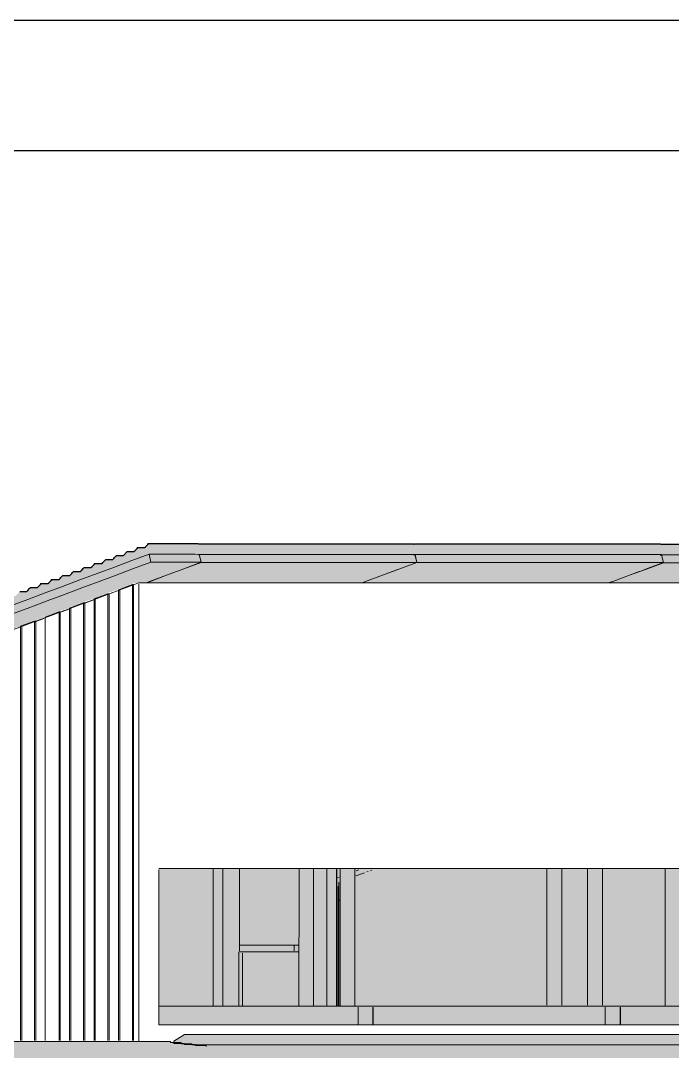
# Model space of a CAD drawing. Header units: millimetres. Extents: x 0 to 84100, y 0 to 59400.
# Drawn here: x 28270 to 33269, y 51493 to 59400 of the extents above; entities that cross this region are included whole.
import ezdxf

# ---------------------------------------------------------------- set-up
doc = ezdxf.new("R2010")
doc.units = ezdxf.units.MM
for name, color, linetype, lineweight in [('09_立面の外形', 7, 'Continuous', 30), ('10_見えがかり', 7, 'Continuous', 13), ('12_見えがかり（ガラス）', 5, 'Continuous', 9), ('90_図枠', 7, 'Continuous', 25)]:
    doc.layers.add(name, color=color, linetype=linetype, lineweight=lineweight)

msp = doc.modelspace()

# ---------------------------------------------------------------- hatches: boundary and pattern name
at = {"layer": '10_見えがかり', "true_color": 0xe9dcc4}
for points in [[(49714.9, 55481.6), (49704.9, 55471.6), (49704.9, 55461.6), (49694.9, 55451.6), (49694.9, 55441.6), (49684.9, 55431.6), (49684.9, 55421.6), (49679.9, 55416.6), (49599.9, 55416.6), (49589.9, 55406.6), (49419.9, 55406.6), (49409.9, 55396.6), (49239.9, 55396.6), (49229.9, 55386.6), (48889.9, 55386.6), (48879.9, 55376.6), (48559.9, 55376.6), (48549.9, 55366.6), (48229.9, 55366.6), (48219.9, 55356.6), (47899.9, 55356.6), (47889.9, 55346.6), (47569.9, 55346.6), (47559.9, 55336.6), (46939.9, 55336.6), (46929.9, 55326.6), (46359.9, 55326.6), (46349.9, 55316.6), (45769.9, 55316.6), (45759.9, 55306.6), (44989.9, 55306.6), (44979.9, 55296.6), (44189.9, 55296.6), (44179.9, 55286.6), (41089.9, 55286.6), (41079.9, 55296.6), (33189.9, 55296.6), (33179.9, 55306.6), (29249.9, 55306.6), (29239.9, 55296.6), (29219.9, 55296.6), (29209.9, 55286.6), (29189.9, 55286.6), (29179.9, 55276.6), (29159.9, 55276.6), (29149.9, 55266.6), (29139.9, 55266.6), (29129.9, 55256.6), (29109.9, 55256.6), (29099.9, 55246.6), (29079.9, 55246.6), (29069.9, 55236.6), (29059.9, 55236.6), (29049.9, 55226.6), (29029.9, 55226.6), (29019.9, 55216.6), (28999.9, 55216.6), (28989.9, 55206.6), (28979.9, 55206.6), (28969.9, 55196.6), (28949.9, 55196.6), (28939.9, 55186.6), (28919.9, 55186.6), (28909.9, 55176.6), (28899.9, 55176.6), (28889.9, 55166.6), (28869.9, 55166.6), (28859.9, 55156.6), (28839.9, 55156.6), (28829.9, 55146.6), (28819.9, 55146.6), (28809.9, 55136.6), (28789.9, 55136.6), (28779.9, 55126.6), (28759.9, 55126.6), (28749.9, 55116.6), (28739.9, 55116.6), (28729.9, 55106.6), (28709.9, 55106.6), (28699.9, 55096.6), (28679.9, 55096.6), (28669.9, 55086.6), (28659.9, 55086.6), (28649.9, 55076.6), (28629.9, 55076.6), (28619.9, 55066.6), (28599.9, 55066.6), (28589.9, 55056.6), (28579.9, 55056.6), (28569.9, 55046.6), (28549.9, 55046.6), (28539.9, 55036.6), (28519.9, 55036.6), (28509.9, 55026.6), (28499.9, 55026.6), (28489.9, 55016.6), (28469.9, 55016.6), (28459.9, 55006.6), (28439.9, 55006.6), (28429.9, 54996.6), (28409.9, 54996.6), (28399.9, 54986.6), (28389.9, 54986.6), (28379.9, 54976.6), (28359.9, 54976.6), (28349.9, 54966.6), (28329.9, 54966.6), (28319.9, 54956.6), (28309.9, 54956.6), (28299.9, 54946.6), (28279.9, 54946.6), (28269.9, 54936.6), (28249.9, 54936.6), (28239.9, 54926.6), (28229.9, 54926.6), (28219.9, 54916.6), (28199.9, 54916.6), (28189.9, 54906.6), (28169.9, 54906.6), (28159.9, 54896.6), (28149.9, 54896.6), (28139.9, 54886.6), (28119.9, 54886.6), (28109.9, 54876.6), (28089.9, 54876.6), (28079.9, 54866.6), (28069.9, 54866.6), (28059.9, 54856.6), (28039.9, 54856.6), (28029.9, 54846.6), (28009.9, 54846.6), (27999.9, 54836.6), (27989.9, 54836.6), (27979.9, 54826.6), (27959.9, 54826.6), (27949.9, 54816.6), (27929.9, 54816.6), (27919.9, 54806.6), (27909.9, 54806.6), (27899.9, 54796.6), (27879.9, 54796.6), (27869.9, 54786.6), (27849.9, 54786.6), (27839.9, 54776.6), (27829.9, 54776.6), (27819.9, 54766.6), (27799.9, 54766.6), (27789.9, 54756.6), (27769.9, 54756.6), (27759.9, 54746.6), (27749.9, 54746.6), (27739.9, 54736.6), (27719.9, 54736.6), (27709.9, 54726.6), (27694.9, 54726.6), (27694.9, 54731.6), (27684.9, 54741.6), (27724.9, 54781.6), (27724.9, 54791.6), (27769.9, 54836.6), (27819.9, 54836.6), (27849.9, 54866.6), (27909.9, 54866.6), (27914.9, 54871.6), (27914.9, 54881.6), (27929.9, 54896.6), (27989.9, 54896.6), (28019.9, 54926.6), (28069.9, 54926.6), (28099.9, 54956.6), (28149.9, 54956.6), (28179.9, 54986.6), (28229.9, 54986.6), (28259.9, 55016.6), (28309.9, 55016.6), (28339.9, 55046.6), (28399.9, 55046.6), (28404.9, 55051.6), (28404.9, 55061.6), (28429.9, 55086.6), (28439.9, 55076.6), (28479.9, 55076.6), (28504.9, 55101.6), (28504.9, 55111.6), (28509.9, 55116.6), (28569.9, 55116.6), (28599.9, 55146.6), (28649.9, 55146.6), (28679.9, 55176.6), (28729.9, 55176.6), (28759.9, 55206.6), (28809.9, 55206.6), (28839.9, 55236.6), (28899.9, 55236.6), (28904.9, 55241.6), (28904.9, 55251.6), (28919.9, 55266.6), (28979.9, 55266.6), (28994.9, 55281.6), (28994.9, 55291.6), (28999.9, 55296.6), (29059.9, 55296.6), (29089.9, 55326.6), (29139.9, 55326.6), (29169.9, 55356.6), (29219.9, 55356.6), (29249.9, 55386.6), (35099.9, 55386.6), (35109.9, 55376.6), (44789.9, 55376.6), (44799.9, 55386.6), (45639.9, 55386.6), (45649.9, 55396.6), (46229.9, 55396.6), (46239.9, 55406.6), (46829.9, 55406.6), (46839.9, 55416.6), (47479.9, 55416.6), (47489.9, 55426.6), (47819.9, 55426.6), (47829.9, 55436.6), (48149.9, 55436.6), (48159.9, 55446.6), (48479.9, 55446.6), (48489.9, 55456.6), (48819.9, 55456.6), (48829.9, 55466.6), (49149.9, 55466.6), (49159.9, 55476.6), (49369.9, 55476.6), (49379.9, 55486.6), (49549.9, 55486.6), (49559.9, 55496.6), (49709.9, 55496.6), (49714.9, 55491.6)], [(54359.9, 51556.6), (54419.9, 51556.6), (54429.9, 51546.6), (54559.9, 51546.6), (54569.9, 51536.6), (54629.9, 51536.6), (54639.9, 51526.6), (54699.9, 51526.6), (54709.9, 51516.6), (54769.9, 51516.6), (54779.9, 51506.6), (54839.9, 51506.6), (54849.9, 51496.6), (54909.9, 51496.6), (54919.9, 51486.6), (55049.9, 51486.6), (55059.9, 51476.6), (55119.9, 51476.6), (55129.9, 51466.6), (55189.9, 51466.6), (55199.9, 51456.6), (55249.9, 51456.6), (55259.9, 51446.6), (55319.9, 51446.6), (55329.9, 51436.6), (55389.9, 51436.6), (55399.9, 51426.6), (55459.9, 51426.6), (55469.9, 51416.6), (55599.9, 51416.6), (55609.9, 51406.6), (55669.9, 51406.6), (55679.9, 51396.6), (55739.9, 51396.6), (55749.9, 51386.6), (55809.9, 51386.6), (55819.9, 51376.6), (55879.9, 51376.6), (55889.9, 51366.6), (55949.9, 51366.6), (55959.9, 51356.6), (56019.9, 51356.6), (56024.9, 51351.6), (56024.9, 51341.6), (56009.9, 51326.6), (55999.9, 51326.6), (55984.9, 51311.6), (55989.9, 51306.6), (56029.9, 51306.6), (56034.9, 51301.6), (56034.9, 51291.6), (56029.9, 51286.6), (55959.9, 51286.6), (19299.9, 51286.6), (19289.9, 51296.6), (19209.9, 51296.6), (19199.9, 51306.6), (19119.9, 51306.6), (19109.9, 51316.6), (19029.9, 51316.6), (19019.9, 51326.6), (18939.9, 51326.6), (18929.9, 51336.6), (18849.9, 51336.6), (18839.9, 51346.6), (18769.9, 51346.6), (18759.9, 51356.6), (18589.9, 51356.6), (18579.9, 51366.6), (18499.9, 51366.6), (18489.9, 51376.6), (18409.9, 51376.6), (18399.9, 51386.6), (18319.9, 51386.6), (18309.9, 51396.6), (18239.9, 51396.6), (18229.9, 51406.6), (18149.9, 51406.6), (18139.9, 51416.6), (17969.9, 51416.6), (17959.9, 51426.6), (17879.9, 51426.6), (17869.9, 51436.6), (17789.9, 51436.6), (17779.9, 51446.6), (17699.9, 51446.6), (17689.9, 51456.6), (17619.9, 51456.6), (17609.9, 51466.6), (17529.9, 51466.6), (17519.9, 51476.6), (17439.9, 51476.6), (17429.9, 51486.6), (17259.9, 51486.6), (17249.9, 51496.6), (17169.9, 51496.6), (17164.9, 51501.6), (17164.9, 51511.6), (17179.9, 51526.6), (17189.9, 51526.6), (17199.9, 51536.6), (17209.9, 51536.6), (17229.9, 51556.6), (17239.9, 51556.6), (17249.9, 51566.6), (29409.9, 51566.6), (29419.9, 51556.6), (29499.9, 51556.6), (29509.9, 51546.6), (49619.9, 51546.6), (49639.9, 51566.6), (54349.9, 51566.6)], [(49429.9, 51616.6), (49439.9, 51606.6), (49499.9, 51606.6), (49509.9, 51596.6), (49569.9, 51596.6), (49579.9, 51586.6), (49639.9, 51586.6), (49644.9, 51581.6), (49644.9, 51571.6), (49619.9, 51546.6), (29529.9, 51546.6), (29519.9, 51556.6), (29449.9, 51556.6), (29444.9, 51561.6), (29444.9, 51571.6), (29449.9, 51576.6), (29459.9, 51576.6), (29479.9, 51596.6), (29489.9, 51596.6), (29509.9, 51616.6), (29519.9, 51616.6), (29529.9, 51626.6), (49349.9, 51626.6), (49359.9, 51616.6)]]:
    msp.add_hatch(color=8, dxfattribs=at).paths.add_polyline_path(points)
at = {"layer": '12_見えがかり（ガラス）', "true_color": 0xdce9f2}
for points in [[(29639.9, 55306.6), (29644.9, 55301.6), (29644.9, 55271.6), (29654.9, 55261.6), (29654.9, 55251.6), (29639.9, 55236.6), (29629.9, 55236.6), (29619.9, 55226.6), (29599.9, 55226.6), (29589.9, 55216.6), (29569.9, 55216.6), (29559.9, 55206.6), (29549.9, 55206.6), (29539.9, 55196.6), (29519.9, 55196.6), (29509.9, 55186.6), (29489.9, 55186.6), (29479.9, 55176.6), (29469.9, 55176.6), (29459.9, 55166.6), (29439.9, 55166.6), (29429.9, 55156.6), (29409.9, 55156.6), (29399.9, 55146.6), (29379.9, 55146.6), (29369.9, 55136.6), (29359.9, 55136.6), (29349.9, 55126.6), (29329.9, 55126.6), (29319.9, 55116.6), (29299.9, 55116.6), (29289.9, 55106.6), (29279.9, 55106.6), (29269.9, 55096.6), (29249.9, 55096.6), (29239.9, 55086.6), (29139.9, 55086.6), (29129.9, 55076.6), (29109.9, 55076.6), (29099.9, 55066.6), (29089.9, 55066.6), (29079.9, 55056.6), (29059.9, 55056.6), (29049.9, 55046.6), (29029.9, 55046.6), (29019.9, 55036.6), (29009.9, 55036.6), (28999.9, 55026.6), (28979.9, 55026.6), (28969.9, 55016.6), (28949.9, 55016.6), (28939.9, 55006.6), (28929.9, 55006.6), (28919.9, 54996.6), (28899.9, 54996.6), (28889.9, 54986.6), (28869.9, 54986.6), (28859.9, 54976.6), (28849.9, 54976.6), (28839.9, 54966.6), (28819.9, 54966.6), (28809.9, 54956.6), (28789.9, 54956.6), (28779.9, 54946.6), (28769.9, 54946.6), (28759.9, 54936.6), (28739.9, 54936.6), (28729.9, 54926.6), (28719.9, 54926.6), (28709.9, 54916.6), (28689.9, 54916.6), (28679.9, 54906.6), (28659.9, 54906.6), (28649.9, 54896.6), (28639.9, 54896.6), (28629.9, 54886.6), (28609.9, 54886.6), (28599.9, 54876.6), (28579.9, 54876.6), (28569.9, 54866.6), (28559.9, 54866.6), (28549.9, 54856.6), (28529.9, 54856.6), (28519.9, 54846.6), (28499.9, 54846.6), (28489.9, 54836.6), (28479.9, 54836.6), (28469.9, 54826.6), (28449.9, 54826.6), (28439.9, 54816.6), (28429.9, 54816.6), (28419.9, 54806.6), (28399.9, 54806.6), (28389.9, 54796.6), (28369.9, 54796.6), (28359.9, 54786.6), (28349.9, 54786.6), (28339.9, 54776.6), (28319.9, 54776.6), (28309.9, 54766.6), (28289.9, 54766.6), (28279.9, 54756.6), (28269.9, 54756.6), (28259.9, 54746.6), (28239.9, 54746.6), (28229.9, 54736.6), (28209.9, 54736.6), (28199.9, 54726.6), (28189.9, 54726.6), (28179.9, 54716.6), (28159.9, 54716.6), (28149.9, 54706.6), (28129.9, 54706.6), (28119.9, 54696.6), (28109.9, 54696.6), (28099.9, 54686.6), (28079.9, 54686.6), (28069.9, 54676.6), (28059.9, 54676.6), (28049.9, 54666.6), (28029.9, 54666.6), (28019.9, 54656.6), (27999.9, 54656.6), (27989.9, 54646.6), (27679.9, 54646.6), (27674.9, 54651.6), (27674.9, 54681.6), (27664.9, 54691.6), (27664.9, 54711.6), (27669.9, 54716.6), (27679.9, 54716.6), (27689.9, 54726.6), (27709.9, 54726.6), (27719.9, 54736.6), (27739.9, 54736.6), (27749.9, 54746.6), (27759.9, 54746.6), (27769.9, 54756.6), (27789.9, 54756.6), (27799.9, 54766.6), (27819.9, 54766.6), (27829.9, 54776.6), (27839.9, 54776.6), (27849.9, 54786.6), (27869.9, 54786.6), (27879.9, 54796.6), (27899.9, 54796.6), (27909.9, 54806.6), (27919.9, 54806.6), (27929.9, 54816.6), (27949.9, 54816.6), (27959.9, 54826.6), (27979.9, 54826.6), (27989.9, 54836.6), (27999.9, 54836.6), (28009.9, 54846.6), (28029.9, 54846.6), (28039.9, 54856.6), (28059.9, 54856.6), (28069.9, 54866.6), (28079.9, 54866.6), (28089.9, 54876.6), (28109.9, 54876.6), (28119.9, 54886.6), (28139.9, 54886.6), (28149.9, 54896.6), (28159.9, 54896.6), (28169.9, 54906.6), (28189.9, 54906.6), (28199.9, 54916.6), (28219.9, 54916.6), (28229.9, 54926.6), (28239.9, 54926.6), (28249.9, 54936.6), (28269.9, 54936.6), (28279.9, 54946.6), (28299.9, 54946.6), (28309.9, 54956.6), (28319.9, 54956.6), (28329.9, 54966.6), (28349.9, 54966.6), (28359.9, 54976.6), (28379.9, 54976.6), (28389.9, 54986.6), (28399.9, 54986.6), (28409.9, 54996.6), (28429.9, 54996.6), (28439.9, 55006.6), (28459.9, 55006.6), (28469.9, 55016.6), (28489.9, 55016.6), (28499.9, 55026.6), (28509.9, 55026.6), (28519.9, 55036.6), (28539.9, 55036.6), (28549.9, 55046.6), (28569.9, 55046.6), (28579.9, 55056.6), (28589.9, 55056.6), (28599.9, 55066.6), (28619.9, 55066.6), (28629.9, 55076.6), (28649.9, 55076.6), (28659.9, 55086.6), (28669.9, 55086.6), (28679.9, 55096.6), (28699.9, 55096.6), (28709.9, 55106.6), (28729.9, 55106.6), (28739.9, 55116.6), (28749.9, 55116.6), (28759.9, 55126.6), (28779.9, 55126.6), (28789.9, 55136.6), (28809.9, 55136.6), (28819.9, 55146.6), (28829.9, 55146.6), (28839.9, 55156.6), (28859.9, 55156.6), (28869.9, 55166.6), (28889.9, 55166.6), (28899.9, 55176.6), (28909.9, 55176.6), (28919.9, 55186.6), (28939.9, 55186.6), (28949.9, 55196.6), (28969.9, 55196.6), (28979.9, 55206.6), (28989.9, 55206.6), (28999.9, 55216.6), (29019.9, 55216.6), (29029.9, 55226.6), (29049.9, 55226.6), (29059.9, 55236.6), (29069.9, 55236.6), (29079.9, 55246.6), (29099.9, 55246.6), (29109.9, 55256.6), (29129.9, 55256.6), (29139.9, 55266.6), (29149.9, 55266.6), (29159.9, 55276.6), (29179.9, 55276.6), (29189.9, 55286.6), (29209.9, 55286.6), (29219.9, 55296.6), (29239.9, 55296.6), (29249.9, 55306.6)], [(31289.9, 55306.6), (31294.9, 55301.6), (31294.9, 55291.6), (31304.9, 55281.6), (31304.9, 55241.6), (31299.9, 55236.6), (31279.9, 55236.6), (31269.9, 55226.6), (31249.9, 55226.6), (31239.9, 55216.6), (31229.9, 55216.6), (31219.9, 55206.6), (31199.9, 55206.6), (31189.9, 55196.6), (31169.9, 55196.6), (31159.9, 55186.6), (31149.9, 55186.6), (31139.9, 55176.6), (31119.9, 55176.6), (31109.9, 55166.6), (31089.9, 55166.6), (31079.9, 55156.6), (31069.9, 55156.6), (31059.9, 55146.6), (31039.9, 55146.6), (31029.9, 55136.6), (31009.9, 55136.6), (30999.9, 55126.6), (30989.9, 55126.6), (30979.9, 55116.6), (30959.9, 55116.6), (30949.9, 55106.6), (30929.9, 55106.6), (30919.9, 55096.6), (30909.9, 55096.6), (30899.9, 55086.6), (29249.9, 55086.6), (29244.9, 55091.6), (29249.9, 55096.6), (29269.9, 55096.6), (29279.9, 55106.6), (29289.9, 55106.6), (29299.9, 55116.6), (29319.9, 55116.6), (29329.9, 55126.6), (29349.9, 55126.6), (29359.9, 55136.6), (29369.9, 55136.6), (29379.9, 55146.6), (29399.9, 55146.6), (29409.9, 55156.6), (29429.9, 55156.6), (29439.9, 55166.6), (29459.9, 55166.6), (29469.9, 55176.6), (29479.9, 55176.6), (29489.9, 55186.6), (29509.9, 55186.6), (29519.9, 55196.6), (29539.9, 55196.6), (29549.9, 55206.6), (29559.9, 55206.6), (29569.9, 55216.6), (29589.9, 55216.6), (29599.9, 55226.6), (29619.9, 55226.6), (29629.9, 55236.6), (29639.9, 55236.6), (29654.9, 55251.6), (29654.9, 55261.6), (29644.9, 55271.6), (29644.9, 55301.6), (29649.9, 55306.6)], [(33179.9, 55306.6), (33184.9, 55301.6), (33184.9, 55291.6), (33194.9, 55281.6), (33194.9, 55241.6), (33189.9, 55236.6), (33179.9, 55236.6), (33169.9, 55226.6), (33149.9, 55226.6), (33139.9, 55216.6), (33119.9, 55216.6), (33109.9, 55206.6), (33099.9, 55206.6), (33089.9, 55196.6), (33069.9, 55196.6), (33059.9, 55186.6), (33039.9, 55186.6), (33029.9, 55176.6), (33019.9, 55176.6), (33009.9, 55166.6), (32989.9, 55166.6), (32979.9, 55156.6), (32959.9, 55156.6), (32949.9, 55146.6), (32929.9, 55146.6), (32919.9, 55136.6), (32909.9, 55136.6), (32899.9, 55126.6), (32879.9, 55126.6), (32869.9, 55116.6), (32849.9, 55116.6), (32839.9, 55106.6), (32829.9, 55106.6), (32819.9, 55096.6), (32799.9, 55096.6), (32789.9, 55086.6), (30909.9, 55086.6), (30904.9, 55091.6), (30909.9, 55096.6), (30919.9, 55096.6), (30929.9, 55106.6), (30949.9, 55106.6), (30959.9, 55116.6), (30979.9, 55116.6), (30989.9, 55126.6), (30999.9, 55126.6), (31009.9, 55136.6), (31029.9, 55136.6), (31039.9, 55146.6), (31059.9, 55146.6), (31069.9, 55156.6), (31079.9, 55156.6), (31089.9, 55166.6), (31109.9, 55166.6), (31119.9, 55176.6), (31139.9, 55176.6), (31149.9, 55186.6), (31159.9, 55186.6), (31169.9, 55196.6), (31189.9, 55196.6), (31199.9, 55206.6), (31219.9, 55206.6), (31229.9, 55216.6), (31239.9, 55216.6), (31249.9, 55226.6), (31269.9, 55226.6), (31279.9, 55236.6), (31299.9, 55236.6), (31304.9, 55241.6), (31304.9, 55281.6), (31294.9, 55291.6), (31294.9, 55301.6), (31299.9, 55306.6)], [(35109.9, 55296.6), (35114.9, 55291.6), (35114.9, 55261.6), (35124.9, 55251.6), (35124.9, 55241.6), (35119.9, 55236.6), (35109.9, 55236.6), (35099.9, 55226.6), (35079.9, 55226.6), (35069.9, 55216.6), (35049.9, 55216.6), (35039.9, 55206.6), (35029.9, 55206.6), (35019.9, 55196.6), (34999.9, 55196.6), (34989.9, 55186.6), (34969.9, 55186.6), (34959.9, 55176.6), (34939.9, 55176.6), (34929.9, 55166.6), (34919.9, 55166.6), (34909.9, 55156.6), (34889.9, 55156.6), (34879.9, 55146.6), (34859.9, 55146.6), (34849.9, 55136.6), (34839.9, 55136.6), (34829.9, 55126.6), (34809.9, 55126.6), (34799.9, 55116.6), (34779.9, 55116.6), (34769.9, 55106.6), (34749.9, 55106.6), (34739.9, 55096.6), (34729.9, 55096.6), (34719.9, 55086.6), (32799.9, 55086.6), (32794.9, 55091.6), (32799.9, 55096.6), (32819.9, 55096.6), (32829.9, 55106.6), (32839.9, 55106.6), (32849.9, 55116.6), (32869.9, 55116.6), (32879.9, 55126.6), (32899.9, 55126.6), (32909.9, 55136.6), (32919.9, 55136.6), (32929.9, 55146.6), (32949.9, 55146.6), (32959.9, 55156.6), (32979.9, 55156.6), (32989.9, 55166.6), (33009.9, 55166.6), (33019.9, 55176.6), (33029.9, 55176.6), (33039.9, 55186.6), (33059.9, 55186.6), (33069.9, 55196.6), (33089.9, 55196.6), (33099.9, 55206.6), (33109.9, 55206.6), (33119.9, 55216.6), (33139.9, 55216.6), (33149.9, 55226.6), (33169.9, 55226.6), (33179.9, 55236.6), (33189.9, 55236.6), (33194.9, 55241.6), (33194.9, 55281.6), (33184.9, 55291.6), (33189.9, 55296.6)], [(49049.9, 52896.6), (49054.9, 52891.6), (49054.9, 51701.6), (49049.9, 51696.6), (29329.9, 51696.6), (29324.9, 51701.6), (29324.9, 52891.6), (29329.9, 52896.6)]]:
    msp.add_hatch(color=8, dxfattribs=at).paths.add_polyline_path(points)

# ---------------------------------------------------------------- linework, layer by layer
at = {"layer": '09_立面の外形'}
msp.add_lwpolyline([(28263.2, 55020.1), (28295, 55020), (28317.5, 55019.9), (28325, 55028.1), (28338.7, 55043.3), (28345.6, 55050.8), (28377.4, 55050.7), (28399.9, 55050.6), (28407.4, 55058.9), (28414.3, 55066.5), (28421.1, 55074), (28428, 55081.6), (28459.8, 55081.5), (28482.3, 55081.4), (28489.8, 55089.7), (28496.7, 55097.2), (28503.5, 55104.8), (28510.4, 55112.3), (28542.1, 55112.2), (28564.7, 55112.2), (28572.2, 55120.4), (28579, 55128), (28592.8, 55143.1), (28624.5, 55143), (28647.1, 55142.9), (28654.6, 55151.2), (28661.4, 55158.7), (28668.3, 55166.3), (28675.2, 55173.9), (28706.9, 55173.8), (28729.5, 55173.7), (28737, 55181.9), (28750.7, 55197.1), (28757.5, 55204.6), (28789.2, 55204.5), (28811.9, 55204.4), (28819.3, 55212.7), (28833.1, 55227.8), (28839.9, 55235.4), (28871.6, 55235.3), (28894.2, 55235.2), (28901.7, 55243.5), (28915.5, 55258.6), (28922.3, 55266.1), (28954, 55266), (28976.6, 55266), (28984.1, 55274.2), (28991, 55281.8), (28997.8, 55289.3), (29004.7, 55296.9), (29036.4, 55296.8), (29059, 55296.7), (29087.1, 55327.7), (29118.7, 55327.6), (29141.4, 55327.5), (29148.9, 55335.7), (29155.8, 55343.3), (29162.6, 55350.9), (29169.5, 55358.4), (29201.1, 55358.3), (29223.8, 55358.2), (29231.3, 55366.5), (29238.1, 55374.1), (29245, 55381.6), (29251.9, 55389.2), (29283.5, 55389.1), (29315.1, 55389), (29346.7, 55388.9), (29378.3, 55388.7), (29409.9, 55388.6), (29441.5, 55388.5), (29473.1, 55388.4), (29504.7, 55388.3), (29536.3, 55388.2), (29567.9, 55388.1), (29599.5, 55388), (29631.2, 55387.9), (29634.2, 55383.4), (29637.4, 55386.9), (29774.7, 55386.9), (29912, 55387), (30049.3, 55387), (30186.7, 55387), (30324, 55387.1), (30461.3, 55387.1), (30598.6, 55387.1), (30736, 55387.2), (30873.3, 55387.2), (31010.6, 55387.3), (31147.9, 55387.3), (31285.3, 55387.3), (31288.7, 55382.3), (31291.6, 55385.5), (31605.8, 55385.5), (31762.8, 55385.5), (31919.9, 55385.5), (32234, 55385.5), (32391.1, 55385.5), (32548.2, 55385.5), (32705.2, 55385.5), (32862.3, 55385.5), (33019.4, 55385.5), (33176.4, 55385.5), (33180, 55380.2), (33182.9, 55383.4), (33342.8, 55383.4)], dxfattribs=at)
at = {"layer": '10_見えがかり'}
for points in [[(28263.2, 55020.1), (28295, 55020), (28317.5, 55019.9), (28318.2, 55020.6), (28325, 55028.1), (28338.7, 55043.3), (28345.6, 55050.8), (28377.4, 55050.7), (28399.9, 55050.6), (28400.6, 55051.3), (28407.4, 55058.9), (28414.3, 55066.5), (28421.1, 55074), (28428, 55081.6), (28459.8, 55081.5), (28482.3, 55081.4), (28482.9, 55082.1), (28489.8, 55089.7), (28496.7, 55097.2), (28503.5, 55104.8), (28510.4, 55112.3), (28542.1, 55112.2), (28564.7, 55112.2), (28565.3, 55112.9), (28572.2, 55120.4), (28579, 55128), (28585.9, 55135.5), (28592.8, 55143.1), (28624.5, 55143), (28647.1, 55142.9), (28647.7, 55143.6), (28654.6, 55151.2), (28661.4, 55158.7), (28668.3, 55166.3), (28675.2, 55173.9), (28706.9, 55173.8), (28729.5, 55173.7), (28730.1, 55174.4), (28737, 55181.9), (28743.8, 55189.5), (28750.7, 55197.1), (28757.5, 55204.6), (28789.2, 55204.5), (28811.9, 55204.4), (28812.5, 55205.1), (28819.3, 55212.7), (28826.2, 55220.3), (28833.1, 55227.8), (28839.9, 55235.4), (28871.6, 55235.3), (28894.2, 55235.2), (28894.9, 55235.9), (28901.7, 55243.5), (28915.5, 55258.6), (28922.3, 55266.1), (28954, 55266), (28976.6, 55266), (28977.3, 55266.7), (28984.1, 55274.2), (28991, 55281.8), (28997.8, 55289.3), (29004.7, 55296.9), (29036.4, 55296.8), (29059, 55296.7), (29059.7, 55297.4), (29087.1, 55327.7), (29118.7, 55327.6), (29141.4, 55327.5), (29142, 55328.2), (29148.9, 55335.7), (29155.8, 55343.3), (29162.6, 55350.9), (29169.5, 55358.4), (29201.1, 55358.3), (29223.8, 55358.2), (29224.4, 55358.9), (29231.3, 55366.5), (29238.1, 55374.1), (29245, 55381.6), (29251.9, 55389.2), (29283.5, 55389.1), (29315.1, 55389), (29346.7, 55388.9), (29378.3, 55388.7), (29409.9, 55388.6), (29441.5, 55388.5), (29473.1, 55388.4), (29504.7, 55388.3), (29536.3, 55388.2), (29567.9, 55388.1), (29599.5, 55388), (29631.2, 55387.9), (29634.2, 55383.4), (29637.4, 55386.9), (29774.7, 55386.9), (29912, 55387), (30049.3, 55387), (30186.7, 55387), (30324, 55387.1), (30461.3, 55387.1), (30598.6, 55387.1), (30736, 55387.2), (30873.3, 55387.2), (31010.6, 55387.3), (31147.9, 55387.3), (31285.3, 55387.3), (31288.7, 55382.3), (31291.6, 55385.5), (31605.8, 55385.5), (31762.8, 55385.5), (31919.9, 55385.5), (32234, 55385.5), (32391.1, 55385.5), (32548.2, 55385.5), (32705.2, 55385.5), (32862.3, 55385.5), (33019.4, 55385.5), (33176.4, 55385.5), (33180, 55380.2), (33182.9, 55383.4), (33342.8, 55383.4)], [(22048.5, 52433.1), (29176.9, 55088.2)], [(28943, 55000), (29176.9, 55088.2)], [(29127.4, 55073.2), (29020.5, 55033.4)], [(29136.5, 55073.2), (29029.7, 55033.4)], [(29127.4, 51575.6), (29127.4, 55073.2)], [(29127.4, 55073.2), (29136.5, 55073.2)], [(29136.5, 55073.2), (29136.5, 51575.6)], [(29176.9, 55088.2), (29406, 55087.1)], [(29176.9, 55078.2), (29176.9, 51571.8)], [(29376.4, 55087.2), (29406, 55087.1)], [(29406, 55087.1), (29842.2, 55087.2)], [(29406, 55087.1), (30275.7, 55086.3)], [(29842.2, 55087.2), (30275.7, 55086.3)], [(30275.7, 55086.3), (30578.6, 55087.4)], [(30275.7, 55086.3), (30878.8, 55087.4)], [(30578.6, 55087.4), (30878.8, 55087.4)], [(30658.9, 55087.5), (30878.8, 55087.4)], [(30878.8, 55087.4), (31321.4, 55088)], [(30878.8, 55087.4), (31755.9, 55086.5)], [(31321.4, 55088), (31755.9, 55086.5)], [(31346.5, 55086.7), (31755.9, 55086.5)], [(31755.9, 55086.5), (32068.6, 55087.1)], [(31755.9, 55086.5), (32378.8, 55086.8)], [(32378.8, 55086.8), (32068.6, 55087.1)], [(32265.6, 55087.1), (33883.7, 55086.7)], [(32374.4, 55087.4), (33263, 55087.3)], [(32378.8, 55086.8), (32817.7, 55088.6)], [(32378.8, 55086.8), (33263, 55087.3)], [(32817.7, 55088.6), (33263, 55087.3)], [(33263, 55087.3), (33586.7, 55087.4)], [(28756, 54929.4), (28915, 54989.4)], [(28939.8, 55003.3), (28832.9, 54963.5)], [(28832.9, 51575.7), (28832.9, 54963.5)], [(28832.9, 54963.5), (28842.1, 54963.5)], [(28948.9, 55003.3), (28842.1, 54963.5)], [(28842.1, 51575.7), (28842.1, 54963.5)], [(28939.8, 51575.6), (28939.8, 55003.3)], [(28939.8, 55003.3), (28948.9, 55003.3)], [(28948.9, 55003.3), (28948.9, 51575.6)], [(29020.5, 51575.7), (29020.5, 55033.4)], [(29020.5, 55033.4), (29029.7, 55033.4)], [(29029.7, 51575.7), (29029.7, 55033.4)], [(28568.9, 54858.8), (28634.3, 54883.5)], [(28752.2, 54933.4), (28645.4, 54893.6)], [(28645.4, 51575.7), (28645.4, 54893.6)], [(28645.4, 54893.6), (28654.5, 54893.6)], [(28761.4, 54933.4), (28654.5, 54893.6)], [(28654.5, 51575.7), (28654.5, 54893.6)], [(28752.2, 51575.7), (28752.2, 54933.4)], [(28752.2, 54933.4), (28761.4, 54933.4)], [(28761.4, 54933.4), (28761.4, 51575.7)], [(28381.8, 54788.2), (28447.2, 54812.9)], [(28564.6, 54863.6), (28457.8, 54823.8)], [(28457.8, 51575.7), (28457.8, 54823.8)], [(28457.8, 54823.8), (28466.9, 54823.8)], [(28573.8, 54863.6), (28466.9, 54823.8)], [(28564.6, 51575.7), (28564.6, 54863.6)], [(28564.6, 54863.6), (28573.8, 54863.6)], [(28573.8, 54863.6), (28573.8, 51575.7)], [(28377, 54793.7), (28270.2, 54753.9)], [(28270.2, 51575.8), (28270.2, 54753.9)], [(28270.2, 54753.9), (28279.3, 54753.9)], [(28386.2, 54793.7), (28279.3, 54753.9)], [(28279.3, 51575.8), (28279.3, 54753.9)], [(28377, 51575.7), (28377, 54793.7)], [(28377, 54793.7), (28386.2, 54793.7)], [(28386.2, 54793.7), (28386.2, 51575.7)], [(29329.6, 52896.6), (29406, 52896.6)], [(29329.6, 51696.6), (29329.6, 52886.6)], [(29406, 52896.6), (29842.2, 52896.6)], [(29745.9, 51844), (29745.9, 52892.3)], [(29820.6, 52892.3), (29820.6, 51844)], [(29842.2, 52896.6), (30275.7, 52896.6)], [(29948.3, 52306.6), (29948.3, 52892.5)], [(29948.3, 52261), (29948.3, 52889.3)], [(30275.7, 52896.6), (30578.6, 52896.6)], [(30404.8, 51842.2), (30405.4, 52892.2)], [(30517, 51842.2), (30517.5, 52892.2)], [(30578.6, 52896.6), (30878.8, 52896.6)], [(30618.1, 51842.9), (30618.1, 52890.5)], [(30692.9, 51842.1), (30692.9, 52889.2)], [(30694.3, 52890.5), (30694.3, 51842.9)], [(30713.2, 52830.1), (30703.8, 52826.7)], [(30721.7, 52894.8), (30721.6, 51837.2)], [(30833.8, 52894.8), (30833.7, 51837.2)], [(30906.8, 52863.6), (30841.1, 52839.7)], [(30863.5, 52884.8), (30844.7, 52877.9)], [(30878.8, 52896.6), (31321.4, 52896.6)], [(30935, 52873.8), (30925.6, 52870.4)], [(30963.1, 52884.1), (30953.7, 52880.7)], [(31321.4, 52896.6), (31755.9, 52896.6)], [(31755.9, 52896.6), (32068.6, 52896.6)], [(32068.6, 52896.6), (32378.8, 52896.6)], [(32305.9, 51846.6), (32306.2, 52895.4)], [(32817.7, 52896.6), (32378.8, 52896.6)], [(32420.1, 51846.6), (32420.4, 52895.4)], [(32618.2, 52895.7), (32618.7, 51846.2)], [(32732.3, 52895.7), (32732.9, 51846.2)], [(32817.7, 52896.6), (33263, 52896.6)], [(33214.8, 51843.8), (33214.8, 52893.3)], [(33263, 52896.6), (33586.7, 52896.6)], [(30706.3, 51841.3), (30706.3, 52758.3)], [(30709.8, 51842.7), (30709.8, 52792)], [(30714.8, 52647.7), (30704, 52664.5)], [(30403, 52306.6), (29948.3, 52306.6)], [(30369.2, 52265.2), (30369.2, 52305.2)], [(29942.7, 51836.6), (29942.7, 52256.6)], [(29970.6, 52256.6), (29952, 52256.6)], [(29970.6, 52256.6), (30402.9, 52256.6)], [(29970.6, 51836.6), (29970.6, 52246.6)], [(29445.4, 51840.6), (29326.8, 51840.6)], [(29445.4, 51840.6), (29573.9, 51840.6)], [(29573.9, 51840.6), (29702.4, 51840.6)], [(29702.4, 51840.6), (29830.8, 51840.6)], [(29830.8, 51840.6), (29959.3, 51840.6)], [(29959.3, 51840.6), (30087.8, 51840.6)], [(30087.8, 51840.6), (30216.3, 51840.6)], [(30216.3, 51840.6), (30344.8, 51840.6)], [(30344.8, 51840.6), (30473.3, 51840.6)], [(30473.3, 51840.6), (30601.8, 51840.6)], [(30601.8, 51840.6), (30730.3, 51840.6)], [(30730.3, 51840.6), (30858.7, 51840.6)], [(30848.3, 51840.5), (30859.9, 51840.5)], [(30858.7, 51840.6), (30850.9, 51840.6)], [(30858.7, 51700.6), (30858.7, 51830.6)], [(30859.9, 51840.5), (30972, 51840.5)], [(30859.9, 51833), (30859.9, 51825.5)], [(30859.9, 51825.5), (30859.9, 51810.5)], [(30859.9, 51810.5), (30859.9, 51795.5)], [(30859.9, 51795.5), (30859.9, 51780.6)], [(30973.3, 51840.6), (30957.7, 51840.6)], [(30957.7, 51840.6), (30965.5, 51840.6)], [(30960.4, 51840.5), (30972, 51840.5)], [(30973.3, 51840.6), (30965.5, 51840.6)], [(30972, 51833), (30972, 51825.5)], [(30972, 51825.5), (30972, 51810.5)], [(30972, 51810.5), (30972, 51795.5)], [(30972, 51795.5), (30972, 51780.6)], [(31121.6, 51840.6), (30973.3, 51840.6)], [(30973.3, 51700.6), (30973.3, 51830.6)], [(31121.6, 51840.6), (31270, 51840.6)], [(31270, 51840.6), (31418.3, 51840.6)], [(31418.3, 51840.6), (31566.6, 51840.6)], [(31566.6, 51840.6), (31715, 51840.6)], [(31715, 51840.6), (31863.3, 51840.6)], [(31863.3, 51840.6), (32011.6, 51840.6)], [(32011.6, 51840.6), (32159.9, 51840.6)], [(32159.9, 51840.6), (32308.3, 51840.6)], [(32308.3, 51840.6), (32456.6, 51840.6)], [(32456.6, 51840.6), (32604.9, 51840.6)], [(32604.9, 51840.6), (32753.3, 51840.6)], [(32745.5, 51840.6), (32737.8, 51840.6)], [(32743, 51840.5), (32754.5, 51840.5)], [(32753.3, 51840.6), (32745.5, 51840.6)], [(32753.3, 51700.6), (32753.3, 51830.6)], [(32754.5, 51840.5), (32868.6, 51840.5)], [(32754.5, 51833), (32754.5, 51825.5)], [(32754.5, 51825.5), (32754.5, 51810.5)], [(32754.5, 51810.5), (32754.5, 51795.5)], [(32754.5, 51795.5), (32754.5, 51780.6)], [(32857.2, 51840.5), (32868.6, 51840.5)], [(32869.9, 51840.6), (32862.2, 51840.6)], [(32868.6, 51833), (32868.6, 51825.5)], [(32868.6, 51825.5), (32868.6, 51810.5)], [(32868.6, 51810.5), (32868.6, 51795.5)], [(32868.6, 51795.5), (32868.6, 51780.6)], [(33020.9, 51840.6), (32869.9, 51840.6)], [(32869.9, 51700.6), (32869.9, 51830.6)], [(33020.9, 51840.6), (33171.9, 51840.6)], [(33171.9, 51840.6), (33322.9, 51840.6)], [(30859.9, 51780.6), (30859.9, 51765.6)], [(30859.9, 51765.6), (30859.9, 51750.6)], [(30859.9, 51750.6), (30859.9, 51735.6)], [(30859.9, 51735.6), (30859.9, 51720.6)], [(30859.9, 51720.6), (30859.9, 51705.6)], [(30972, 51780.6), (30972, 51765.6)], [(30972, 51765.6), (30972, 51750.6)], [(30972, 51750.6), (30972, 51735.6)], [(30972, 51735.6), (30972, 51720.6)], [(30972, 51720.6), (30972, 51705.6)], [(32754.5, 51780.6), (32754.5, 51765.6)], [(32754.5, 51765.6), (32754.5, 51750.6)], [(32754.5, 51750.6), (32754.5, 51735.6)], [(32754.5, 51735.6), (32754.5, 51720.6)], [(32754.5, 51720.6), (32754.5, 51705.6)], [(32868.6, 51780.6), (32868.6, 51765.6)], [(32868.6, 51765.6), (32868.6, 51750.6)], [(32868.6, 51750.6), (32868.6, 51735.6)], [(32868.6, 51735.6), (32868.6, 51720.6)], [(32868.6, 51720.6), (32868.6, 51705.6)], [(29329.6, 51696.6), (29406, 51696.6)], [(29406, 51696.6), (29842.2, 51696.6)], [(29842.2, 51696.6), (30275.7, 51696.6)], [(30275.7, 51696.6), (30578.6, 51696.6)], [(30578.6, 51696.6), (30878.8, 51696.6)], [(30859.9, 51705.6), (30859.9, 51698.1)], [(30878.8, 51696.6), (31321.4, 51696.6)], [(30972, 51705.6), (30972, 51698.1)], [(31321.4, 51696.6), (31755.9, 51696.6)], [(31755.9, 51696.6), (32068.6, 51696.6)], [(32068.6, 51696.6), (32378.8, 51696.6)], [(32378.8, 51696.6), (32817.7, 51696.6)], [(32754.5, 51705.6), (32754.5, 51698.1)], [(32817.7, 51696.6), (33263, 51696.6)], [(32868.6, 51705.6), (32868.6, 51698.1)], [(33263, 51696.6), (33586.7, 51696.6)], [(17168.6, 51499.2), (17168.6, 51517.2), (17183.3, 51525.8), (17212.8, 51542.9), (17242.2, 51560), (17257, 51568.6), (29419.5, 51568.6), (29419.5, 51559.9), (29501.8, 51559.9), (29501.8, 51551.2), (29584.1, 51551.2), (29584.1, 51542.6), (29666.3, 51542.6), (31990.6, 51542.6), (34369.7, 51542.6), (36802.6, 51542.6), (39288, 51542.6), (41824.7, 51542.6), (44411.4, 51542.6), (49476.7, 51542.6), (49477.1, 51542.9), (49489.1, 51551.5), (49501.2, 51560), (49503.3, 51561.6)], [(29692.3, 51531.6), (29692.3, 51537.1), (29610.1, 51537.1), (29610.1, 51545.7), (29527.9, 51545.7), (29527.9, 51554.4), (29445.7, 51554.4), (29445.7, 51572.4), (29527.9, 51623.7), (49359.1, 51623.7)]]:
    msp.add_lwpolyline(points, dxfattribs=at)
at = {"layer": '12_見えがかり（ガラス）'}
for points in [[(29255, 55307.2), (29122.3, 55257.6)], [(29287.1, 55307.1), (29255, 55307.2)], [(29255, 55307.2), (29269.3, 55245.8)], [(29319.3, 55306.9), (29287.1, 55307.1)], [(29351.4, 55306.8), (29319.3, 55306.9)], [(29383.5, 55306.7), (29351.4, 55306.8)], [(29415.6, 55306.6), (29383.5, 55306.7)], [(29447.7, 55306.5), (29415.6, 55306.6)], [(29479.8, 55306.4), (29447.7, 55306.5)], [(29512, 55306.3), (29479.8, 55306.4)], [(29544.1, 55306.2), (29512, 55306.3)], [(29576.2, 55306), (29544.1, 55306.2)], [(29608.3, 55305.9), (29576.2, 55306)], [(29640.4, 55305.8), (29608.3, 55305.9)], [(29631.6, 55302.5), (29640.4, 55305.8)], [(29640.5, 55304.9), (29631.7, 55301.6)], [(29640.4, 55305.8), (29654.7, 55244.5)], [(29778.4, 55304.9), (29640.5, 55304.9)], [(29640.5, 55304.9), (29654.7, 55243.4)], [(29916.2, 55304.9), (29778.4, 55304.9)], [(30054, 55305), (29916.2, 55304.9)], [(30191.9, 55305), (30054, 55305)], [(30329.7, 55305), (30191.9, 55305)], [(30467.5, 55305.1), (30329.7, 55305)], [(30605.4, 55305.1), (30467.5, 55305.1)], [(30743.2, 55305.2), (30605.4, 55305.1)], [(30881, 55305.2), (30743.2, 55305.2)], [(31018.9, 55305.2), (30881, 55305.2)], [(31156.7, 55305.3), (31018.9, 55305.2)], [(31294.5, 55305.3), (31156.7, 55305.3)], [(31285.2, 55301.8), (31294.5, 55305.3)], [(31294.9, 55303.5), (31285.6, 55300.1)], [(31294.5, 55305.3), (31308.7, 55243.9)], [(31452.5, 55303.5), (31294.9, 55303.5)], [(31294.9, 55303.5), (31308.7, 55242)], [(31610.1, 55303.5), (31452.5, 55303.5)], [(31767.7, 55303.5), (31610.1, 55303.5)], [(31925.3, 55303.5), (31767.7, 55303.5)], [(32082.8, 55303.5), (31925.3, 55303.5)], [(32240.4, 55303.5), (32082.8, 55303.5)], [(32398, 55303.5), (32240.4, 55303.5)], [(32555.6, 55303.5), (32398, 55303.5)], [(32713.2, 55303.5), (32555.6, 55303.5)], [(32870.7, 55303.5), (32713.2, 55303.5)], [(33028.3, 55303.5), (32870.7, 55303.5)], [(33185.9, 55303.5), (33028.3, 55303.5)], [(33176.6, 55300.1), (33185.9, 55303.5)], [(33186.3, 55301.3), (33177.1, 55297.9)], [(33185.9, 55303.5), (33199.6, 55242)], [(33346.8, 55301.3), (33186.3, 55301.3)], [(33186.3, 55301.3), (33199.6, 55239.7)], [(28989.6, 55208.1), (28856.9, 55158.6)], [(29122.3, 55257.6), (28989.6, 55208.1)], [(29136.6, 55196.3), (29003.9, 55146.7)], [(29269.3, 55245.8), (29136.6, 55196.3)], [(29301.4, 55245.7), (29269.3, 55245.8)], [(29333.5, 55245.6), (29301.4, 55245.7)], [(29365.7, 55245.5), (29333.5, 55245.6)], [(29397.8, 55245.4), (29365.7, 55245.5)], [(29389.9, 55145.4), (29522.3, 55194.9)], [(29522.3, 55194.4), (29389.9, 55145.3)], [(29429.9, 55245.2), (29397.8, 55245.4)], [(29462, 55245.1), (29429.9, 55245.2)], [(29494.1, 55245), (29462, 55245.1)], [(29526.2, 55244.9), (29494.1, 55245)], [(29522.3, 55194.9), (29654.7, 55244.5)], [(29654.7, 55243.4), (29522.3, 55194.4)], [(29558.4, 55244.8), (29526.2, 55244.9)], [(29590.5, 55244.7), (29558.4, 55244.8)], [(29622.6, 55244.6), (29590.5, 55244.7)], [(29654.7, 55244.5), (29622.6, 55244.6)], [(29792.5, 55243.5), (29654.7, 55243.4)], [(29930.4, 55243.5), (29792.5, 55243.5)], [(30068.2, 55243.5), (29930.4, 55243.5)], [(30206, 55243.6), (30068.2, 55243.5)], [(30343.9, 55243.6), (30206, 55243.6)], [(30481.7, 55243.7), (30343.9, 55243.6)], [(30619.5, 55243.7), (30481.7, 55243.7)], [(30757.4, 55243.7), (30619.5, 55243.7)], [(30895.2, 55243.8), (30757.4, 55243.7)], [(31033, 55243.8), (30895.2, 55243.8)], [(31170.9, 55243.8), (31033, 55243.8)], [(31177.7, 55193.8), (31046.6, 55145.7)], [(31112.1, 55170.3), (31177.7, 55194.8)], [(31308.7, 55243.9), (31170.9, 55243.8)], [(31177.7, 55194.8), (31308.7, 55243.9)], [(31308.7, 55242), (31177.7, 55193.8)], [(31466.3, 55242), (31308.7, 55242)], [(31623.9, 55242), (31466.3, 55242)], [(31781.4, 55242), (31623.9, 55242)], [(31939, 55242), (31781.4, 55242)], [(32096.6, 55242), (31939, 55242)], [(32254.2, 55242), (32096.6, 55242)], [(32411.7, 55242), (32254.2, 55242)], [(32569.3, 55242), (32411.7, 55242)], [(32726.9, 55242), (32569.3, 55242)], [(32884.5, 55242), (32726.9, 55242)], [(33042.1, 55242), (32884.5, 55242)], [(33070.1, 55192.6), (32940.7, 55145.6)], [(33033.1, 55180.1), (33070.1, 55193.8)], [(33199.6, 55242), (33042.1, 55242)], [(33070.1, 55193.8), (33199.6, 55242)], [(33199.6, 55239.7), (33070.1, 55192.6)], [(33360.1, 55239.7), (33199.6, 55239.7)], [(28856.9, 55158.6), (28724.3, 55109)], [(29003.9, 55146.7), (28871.2, 55097.2)], [(29257.6, 55095.8), (29389.9, 55145.4)], [(29389.9, 55145.3), (29257.6, 55096.3)], [(30915.6, 55096.7), (31046.6, 55145.8)], [(31046.6, 55145.7), (30915.6, 55097.5)], [(31046.6, 55145.8), (31093.4, 55163.3)], [(32811.2, 55097.5), (32940.7, 55145.7)], [(32940.7, 55145.6), (32811.2, 55098.5)], [(32940.7, 55145.7), (33014.6, 55173.2)], [(28591.6, 55059.5), (28458.9, 55009.9)], [(28724.3, 55109), (28591.6, 55059.5)], [(28738.5, 55047.6), (28605.8, 54998.1)], [(28871.2, 55097.2), (28738.5, 55047.6)], [(29257.6, 55096.3), (29239.9, 55089.7)], [(29239.9, 55089.2), (29257.6, 55095.8)], [(30915.6, 55097.5), (30887.5, 55087.2)], [(30896.9, 55089.7), (30915.6, 55096.7)], [(32811.2, 55098.5), (32783.4, 55088.5)], [(32783.4, 55087.2), (32811.2, 55097.5)], [(28326.2, 54960.4), (28193.5, 54910.8)], [(28458.9, 55009.9), (28326.2, 54960.4)], [(28605.8, 54998.1), (28473.1, 54948.6)], [(28340.5, 54899), (28207.8, 54849.5)], [(28473.1, 54948.6), (28340.5, 54899)], [(29330, 51696.6), (29358.6, 51696.6)], [(29358.6, 51696.6), (29794.9, 51696.6)], [(29794.9, 51696.6), (30228.5, 51696.6)], [(30228.5, 51696.6), (30531.5, 51696.6)], [(30531.5, 51696.6), (30831.9, 51696.6)], [(30831.9, 51696.6), (31274.5, 51696.6)], [(31274.5, 51696.6), (31709.2, 51696.6)], [(31709.2, 51696.6), (32022, 51696.6)], [(32022, 51696.6), (32332.3, 51696.6)], [(32332.3, 51696.6), (32771.3, 51696.6)], [(33216.6, 51696.6), (32771.3, 51696.6)], [(33216.6, 51696.6), (33540.4, 51696.6)]]:
    msp.add_lwpolyline(points, dxfattribs=at)
at = {"layer": '90_図枠'}
for points in [[(0, 0), (84100, 0), (84100, 59400), (0, 59400)], [(1000, 1000), (83100, 1000), (83100, 58400), (1000, 58400)]]:
    msp.add_lwpolyline(points, close=True, dxfattribs=at)

doc.saveas('drawing.dxf')
